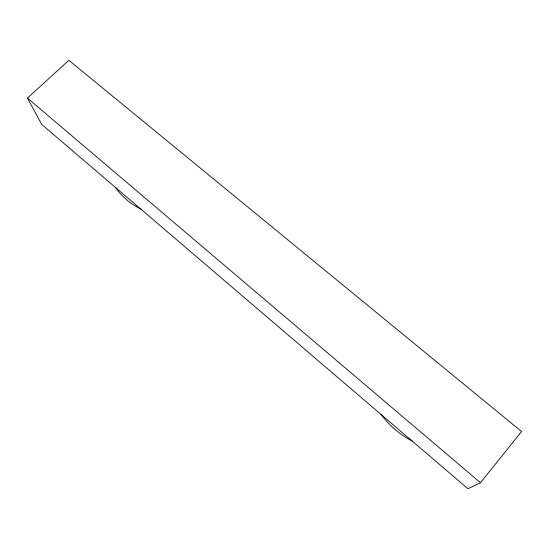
<?xml version="1.0" encoding="UTF-8"?>
<svg xmlns="http://www.w3.org/2000/svg" width="549" height="549" viewBox="0 0 549 549"><rect width="100%" height="100%" fill="white"/><g stroke="black" fill="none" stroke-linecap="round" stroke-linejoin="round"><path stroke-width="0.82" d="M480.485 482.736L521.55 431.507L68.858 60.301L27.45 98.099L41.703 124.403L467.906 488.699L480.485 482.736L27.45 98.099M141.072 209.128C131.033 204.297 122.084 197.077 115.839 187.799M412.477 441.087C400.036 434.856 389.179 425.612 381.109 414.282"/></g></svg>
